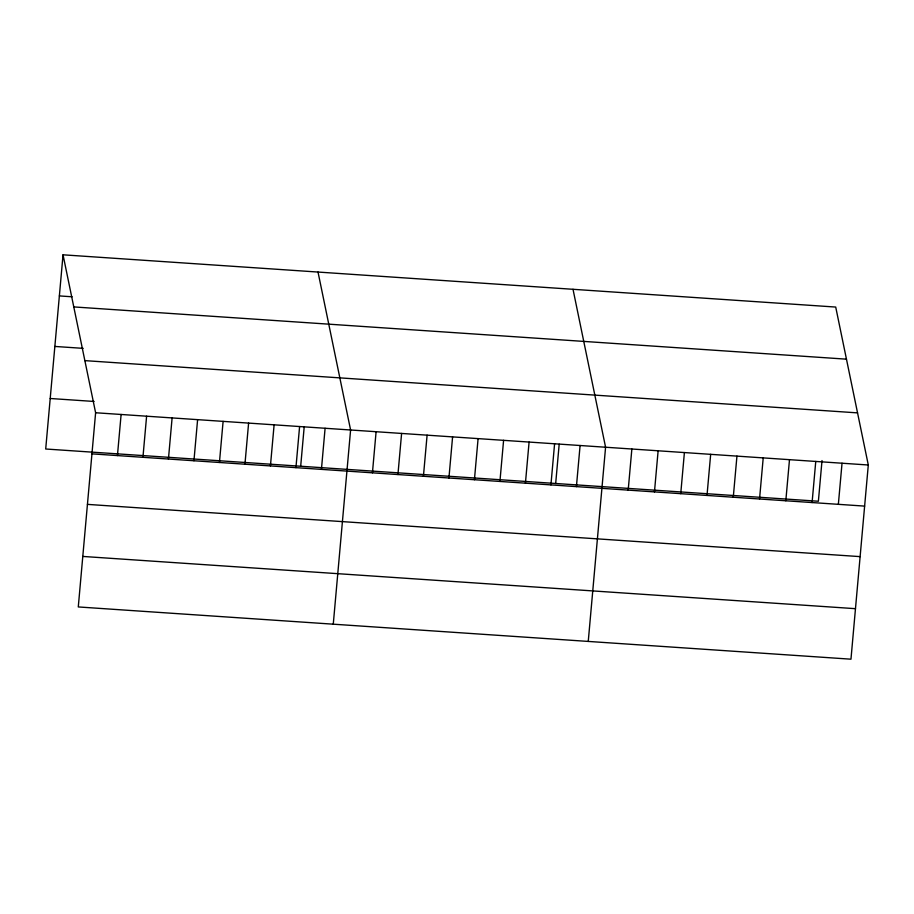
<?xml version="1.0" encoding="UTF-8"?>
<svg xmlns="http://www.w3.org/2000/svg" width="914" height="914" viewBox="0 0 914 914"><rect width="100%" height="100%" fill="white"/><g stroke="black" fill="none" stroke-linecap="round" stroke-linejoin="round"><path stroke-width="1.37" d="M63.032 254.812L95.616 412.751L78.284 606.942L850.968 659.188L868.3 464.998L835.716 307.058L63.032 254.812L45.7 449.003L818.384 501.249L822.017 460.553M117.438 455.583L121.116 414.476M142.938 457.308L146.606 416.19M168.439 459.034L172.106 417.915M193.939 460.759L197.607 419.64M219.44 462.484L223.107 421.365M244.941 464.209L248.608 423.091M270.43 465.934L274.109 424.816M295.93 467.66L299.598 426.541M300.683 466.243L304.191 426.952M321.431 469.373L325.098 428.266M333.267 624.193L350.599 429.991L318.015 272.052M372.432 472.824L376.1 431.716M397.933 474.549L401.6 433.442M423.422 476.274L427.101 435.155M448.923 477.999L452.59 436.881M474.423 479.724L478.091 438.606M499.924 481.45L503.591 440.331M525.424 483.175L529.092 442.056M550.925 484.9L554.592 443.781M555.678 483.495L559.185 444.193M576.414 486.625L580.093 445.506M588.25 641.434L605.582 447.232L573.009 289.292M628.192 490.121L631.86 449.003M654.458 491.892L658.126 450.785M680.736 493.674L684.403 452.556M707.002 495.445L710.669 454.338M733.279 497.227L736.947 456.109M759.545 498.998L763.213 457.891M785.812 500.781L789.49 459.662M812.089 502.551L815.756 461.444M838.355 504.334L842.034 463.215M59.364 295.919L72.115 296.787M73.783 306.921L846.467 359.168M54.851 346.44L83.185 348.36M84.865 360.63L857.549 412.877M50.213 398.493L94.119 401.463M95.616 412.751L868.3 464.998M91.937 453.858L864.633 506.105M87.436 504.379L860.12 556.626M82.786 556.432L855.481 608.678"/></g></svg>
